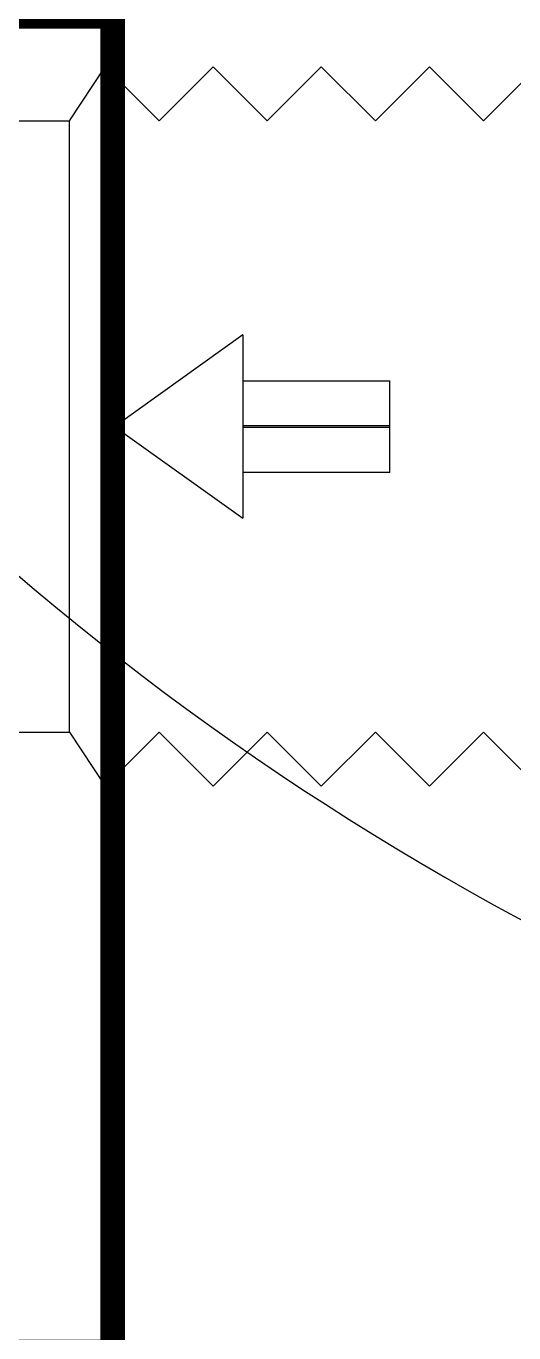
# Model space of a CAD drawing. Header units: centimetres. Extents: x 2811 to 13089, y 820 to 6224.
# Drawn here: x 8826.7 to 8866.6, y 2458.7 to 2565.6 of the extents above; entities that cross this region are included whole.
import ezdxf

# ---------------------------------------------------------------- set-up
doc = ezdxf.new("R2010")
doc.units = ezdxf.units.CM
doc.layers.add('prlm-ELEC-CFO', color=1, linetype='Continuous', lineweight=25)
doc.layers.add('prlm-MOD-PB', color=2, linetype='Continuous', lineweight=30)
doc.layers.add('prlm-VMC', color=93, linetype='Continuous')

# ---------------------------------------------------------------- blocks, each defined once
blk = doc.blocks.new('xi.manchonvmc')
at = {"layer": 'prlm-VMC'}
for points in [[(3.536, 20), (5.858, 23.536), (9.393, 20)], [(9.393, 20), (12.929, 23.536), (16.464, 20)], [(16.464, 20), (20, 23.536), (23.536, 20)], [(23.536, 20), (27.071, 23.536), (30.607, 20)], [(30.607, 20), (34.142, 23.536), (36.464, 20)], [(0, -20), (0, 20)], [(0, 20), (3.536, 20)], [(3.536, -20), (3.536, 20)], [(36.464, 20), (36.464, -20)], [(36.464, 20), (40, 20)], [(40, -20), (40, 20)], [(0, -20), (3.536, -20)], [(3.536, -20), (5.858, -23.536), (9.393, -20)], [(9.393, -20), (12.929, -23.536), (16.464, -20)], [(16.464, -20), (20, -23.536), (23.536, -20)], [(23.536, -20), (27.071, -23.536), (30.607, -20)], [(30.607, -20), (34.142, -23.536), (36.464, -20)], [(36.464, -20), (40, -20)]]:
    blk.add_lwpolyline(points, dxfattribs=at)
blk = doc.blocks.new('xi.naos7500v')
at = {"layer": 'prlm-VMC', "color": 0}
for p, q in [((61.75, 77.4), (51.55, 70.11)), ((61.75, 77.4), (61.75, 69.9)), ((61.75, 73.65), (61.75, 73.65)), ((61.75, 73.65), (73.75, 73.65)), ((73.75, 69.95), (73.75, 73.65)), ((51.55, 70.11), (51.55, 69.9)), ((51.55, 69.9), (51.55, 69.69)), ((51.55, 69.69), (61.75, 62.4)), ((73.75, 69.95), (61.75, 69.95)), ((61.75, 69.9), (61.75, 62.4)), ((61.75, 69.85), (61.75, 69.85)), ((61.75, 69.85), (73.75, 69.85)), ((73.75, 69.85), (73.75, 69.95)), ((73.75, 66.15), (73.75, 69.85)), ((73.75, 66.15), (61.75, 66.15))]:
    blk.add_line(p, q, dxfattribs=at)

msp = doc.modelspace()

# ---------------------------------------------------------------- linework, layer by layer
at = {"layer": 'prlm-ELEC-CFO', "lineweight": 25}
msp.add_arc((8976.518, 2696.157), 231.133, 207.6785, 281.40041, dxfattribs=at)
at = {"layer": 'prlm-MOD-PB', "const_width": 2}
msp.add_lwpolyline([(8833.804, 2566.399), (8833.804, 2457.137), (8735.05, 2457.137), (8735.05, 2566.399)], close=True, dxfattribs=at)

# ---------------------------------------------------------------- block references
at = {"layer": 'prlm-VMC'}
msp.add_blockref('xi.naos7500v', (8782.707, 2462.949), dxfattribs=at)
at = {"layer": 'prlm-VMC', "xscale": 1.25, "yscale": 1.25, "zscale": 1.25}
msp.add_blockref('xi.manchonvmc', (8825.857, 2532.849), dxfattribs=at)

doc.saveas('drawing.dxf')
